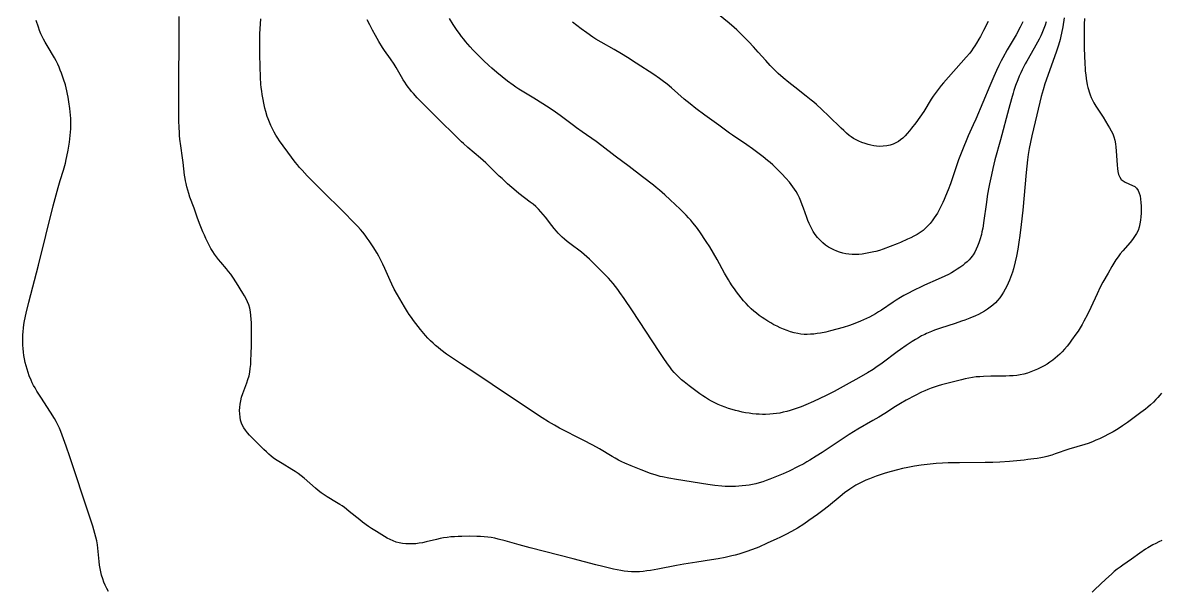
# Model space of a CAD drawing. Header units: metres. Extents: x 560466 to 562017, y 8123360 to 8125060.
# Drawn here: x 560898 to 561490, y 8123936 to 8124231 of the extents above; entities that cross this region are included whole.
import ezdxf

# ---------------------------------------------------------------- set-up
doc = ezdxf.new("R2010")
doc.units = ezdxf.units.M
doc.header["$MEASUREMENT"] = 0
doc.layers.add('Unknown_Line_Type', color=7, linetype='Continuous')

msp = doc.modelspace()

# ---------------------------------------------------------------- linework, layer by layer
at = {"layer": 'Unknown_Line_Type', "color": 18, "true_color": 0x000000}
for points in [[(560942.14, 8123935.51, 4160), (560941.26, 8123937.1, 4160), (560940.47, 8123938.76, 4160), (560939.78, 8123940.46, 4160), (560939.17, 8123942.2, 4160), (560938.63, 8123943.96, 4160), (560938.18, 8123945.75, 4160), (560937.8, 8123947.56, 4160), (560937.54, 8123949.3, 4160), (560937.33, 8123951.05, 4160), (560936.85, 8123956.34, 4160), (560936.65, 8123958.1, 4160), (560936.4, 8123959.85, 4160), (560936.04, 8123961.79, 4160), (560935.59, 8123963.72, 4160), (560935.09, 8123965.63, 4160), (560933.98, 8123969.45, 4160), (560932.16, 8123975.15, 4160), (560922.08, 8124005.48, 4160), (560920.17, 8124011.16, 4160), (560918.85, 8124014.92, 4160), (560917.42, 8124018.63, 4160), (560916.65, 8124020.45, 4160), (560915.81, 8124022.24, 4160), (560914.95, 8124023.9, 4160), (560914.03, 8124025.52, 4160), (560912.07, 8124028.71, 4160), (560906.94, 8124036.58, 4160), (560904.95, 8124039.76, 4160), (560904, 8124041.38, 4160), (560903.27, 8124042.71, 4160), (560902.58, 8124044.06, 4160), (560901.93, 8124045.43, 4160), (560901.01, 8124047.65, 4160), (560900.4, 8124049.37, 4160), (560899.85, 8124051.11, 4160), (560899.36, 8124052.87, 4160), (560898.92, 8124054.65, 4160), (560898.53, 8124056.43, 4160), (560898.2, 8124058.23, 4160), (560897.94, 8124060.03, 4160), (560897.77, 8124061.8, 4160), (560897.66, 8124063.56, 4160), (560897.62, 8124065.34, 4160), (560897.62, 8124067.11, 4160), (560897.68, 8124068.88, 4160), (560897.8, 8124070.65, 4160), (560897.97, 8124072.41, 4160), (560898.25, 8124074.36, 4160), (560898.6, 8124076.31, 4160), (560899.43, 8124080.18, 4160), (560900.84, 8124085.96, 4160), (560905.74, 8124105.19, 4160), (560913.48, 8124135.96, 4160), (560914.98, 8124141.72, 4160), (560916.03, 8124145.54, 4160), (560917.11, 8124149.25, 4160), (560918.74, 8124154.65, 4160), (560919.77, 8124158.27, 4160), (560920.24, 8124160.08, 4160), (560920.61, 8124161.73, 4160), (560921.24, 8124165.03, 4160), (560921.88, 8124169.17, 4160), (560922.3, 8124172.56, 4160), (560922.44, 8124174.33, 4160), (560922.53, 8124176.1, 4160), (560922.57, 8124177.87, 4160), (560922.57, 8124179.65, 4160), (560922.54, 8124181.42, 4160), (560922.45, 8124183.2, 4160), (560922.31, 8124184.96, 4160), (560922.13, 8124186.66, 4160), (560921.65, 8124190.04, 4160), (560921.25, 8124192.48, 4160), (560920.94, 8124194.13, 4160), (560920.58, 8124195.77, 4160), (560920.17, 8124197.39, 4160), (560919.75, 8124198.87, 4160), (560918.78, 8124201.93, 4160), (560917.69, 8124205.09, 4160), (560917.09, 8124206.65, 4160), (560916.46, 8124208.2, 4160), (560915.78, 8124209.72, 4160), (560914.94, 8124211.38, 4160), (560914.05, 8124213.01, 4160), (560910.24, 8124219.45, 4160), (560909.31, 8124221.07, 4160), (560908.42, 8124222.71, 4160), (560907.73, 8124224.09, 4160), (560907.09, 8124225.49, 4160), (560906.39, 8124227.18, 4160), (560905.75, 8124228.89, 4160), (560904.6, 8124232.36, 4160)], [(561266.28, 8123954.02, 4180), (561262.76, 8123953.23, 4180), (561259.21, 8123952.57, 4180), (561255.64, 8123951.97, 4180), (561248.06, 8123950.84, 4180), (561241.37, 8123949.76, 4180), (561237.51, 8123949.07, 4180), (561227.88, 8123947.2, 4180), (561224.03, 8123946.52, 4180), (561222.11, 8123946.22, 4180), (561220.18, 8123945.97, 4180), (561218.26, 8123945.79, 4180), (561216.33, 8123945.71, 4180), (561215.21, 8123945.72, 4180), (561214.09, 8123945.77, 4180), (561212.22, 8123945.94, 4180), (561210.36, 8123946.18, 4180), (561208.5, 8123946.49, 4180), (561204.77, 8123947.21, 4180), (561199.2, 8123948.46, 4180), (561195.5, 8123949.37, 4180), (561183.83, 8123952.44, 4180), (561161.35, 8123958.2, 4180), (561155.76, 8123959.72, 4180), (561148.49, 8123961.82, 4180), (561144.87, 8123962.79, 4180), (561143.06, 8123963.2, 4180), (561141.23, 8123963.55, 4180), (561139.34, 8123963.8, 4180), (561137.45, 8123963.98, 4180), (561135.54, 8123964.1, 4180), (561133.63, 8123964.18, 4180), (561129.8, 8123964.23, 4180), (561125.96, 8123964.18, 4180), (561124.04, 8123964.12, 4180), (561122.13, 8123964.02, 4180), (561120.22, 8123963.88, 4180), (561118.32, 8123963.68, 4180), (561116.44, 8123963.4, 4180), (561114.6, 8123963.05, 4180), (561112.78, 8123962.64, 4180), (561107.33, 8123961.3, 4180), (561105.51, 8123960.91, 4180), (561103.69, 8123960.59, 4180), (561101.95, 8123960.39, 4180), (561100.21, 8123960.28, 4180), (561098.48, 8123960.25, 4180), (561096.76, 8123960.32, 4180), (561095.06, 8123960.48, 4180), (561093.39, 8123960.77, 4180), (561091.77, 8123961.2, 4180), (561090.2, 8123961.79, 4180), (561088.66, 8123962.52, 4180), (561087.15, 8123963.33, 4180), (561085.66, 8123964.21, 4180), (561081.54, 8123966.71, 4180), (561078.93, 8123968.36, 4180), (561077.37, 8123969.4, 4180), (561074.32, 8123971.58, 4180), (561072.84, 8123972.72, 4180), (561067.4, 8123977.19, 4180), (561066.02, 8123978.27, 4180), (561064.84, 8123979.15, 4180), (561063.64, 8123980, 4180), (561062.41, 8123980.81, 4180), (561060.8, 8123981.81, 4180), (561055.91, 8123984.7, 4180), (561054.33, 8123985.73, 4180), (561052.77, 8123986.87, 4180), (561051.26, 8123988.07, 4180), (561049.77, 8123989.32, 4180), (561043.9, 8123994.44, 4180), (561042.39, 8123995.67, 4180), (561040.84, 8123996.84, 4180), (561039.21, 8123997.95, 4180), (561037.53, 8123999.01, 4180), (561032.41, 8124002.05, 4180), (561030.72, 8124003.09, 4180), (561029.07, 8124004.18, 4180), (561027.87, 8124005.04, 4180), (561026.7, 8124005.94, 4180), (561025.57, 8124006.88, 4180), (561024.26, 8124008.07, 4180), (561022.99, 8124009.3, 4180), (561015.55, 8124016.8, 4180), (561014.4, 8124018.07, 4180), (561013.35, 8124019.39, 4180), (561012.57, 8124020.55, 4180), (561011.9, 8124021.75, 4180), (561011.35, 8124023, 4180), (561010.88, 8124024.58, 4180), (561010.57, 8124026.21, 4180), (561010.41, 8124027.87, 4180), (561010.37, 8124029.56, 4180), (561010.44, 8124031.27, 4180), (561010.62, 8124032.97, 4180), (561010.93, 8124034.67, 4180), (561011.42, 8124036.54, 4180), (561012.03, 8124038.4, 4180), (561014.09, 8124043.95, 4180), (561014.72, 8124045.81, 4180), (561015.25, 8124047.7, 4180), (561015.64, 8124049.6, 4180), (561015.92, 8124051.52, 4180), (561016.12, 8124053.46, 4180), (561016.27, 8124055.42, 4180), (561016.44, 8124059.35, 4180), (561016.52, 8124063.3, 4180), (561016.56, 8124069.24, 4180), (561016.52, 8124073.18, 4180), (561016.46, 8124075.14, 4180), (561016.37, 8124077.09, 4180), (561016.21, 8124079.01, 4180), (561015.98, 8124080.91, 4180), (561015.63, 8124082.77, 4180), (561015.13, 8124084.57, 4180), (561014.52, 8124086.15, 4180), (561013.78, 8124087.68, 4180), (561012.96, 8124089.19, 4180), (561012.08, 8124090.68, 4180), (561008.74, 8124096.08, 4180), (561006.84, 8124098.91, 4180), (561005.76, 8124100.43, 4180), (561004.63, 8124101.91, 4180), (561003.46, 8124103.36, 4180), (561000.59, 8124106.72, 4180), (560999.47, 8124108.09, 4180), (560998.39, 8124109.49, 4180), (560997.35, 8124110.92, 4180), (560996.36, 8124112.38, 4180), (560995.43, 8124113.88, 4180), (560994.51, 8124115.54, 4180), (560993.65, 8124117.24, 4180), (560992.83, 8124118.97, 4180), (560992.05, 8124120.71, 4180), (560991.3, 8124122.48, 4180), (560989.86, 8124126.04, 4180), (560988.5, 8124129.62, 4180), (560986.67, 8124134.82, 4180), (560984.56, 8124140.62, 4180), (560983.93, 8124142.52, 4180), (560983.41, 8124144.21, 4180), (560982.94, 8124145.9, 4180), (560982.52, 8124147.61, 4180), (560982.25, 8124148.97, 4180), (560982.02, 8124150.33, 4180), (560981.78, 8124152.03, 4180), (560981.05, 8124158.55, 4180), (560980.74, 8124160.92, 4180), (560979.81, 8124167.21, 4180), (560979.36, 8124170.75, 4180), (560979.19, 8124172.53, 4180), (560979.05, 8124174.51, 4180), (560978.95, 8124176.5, 4180), (560978.84, 8124180.5, 4180), (560978.8, 8124188.49, 4180), (560978.87, 8124234.51, 4180)], [(561278.75, 8123991.59, 4200), (561277, 8123991.21, 4200), (561275.25, 8123990.89, 4200), (561273.48, 8123990.62, 4200), (561271.71, 8123990.4, 4200), (561269.93, 8123990.23, 4200), (561268.15, 8123990.12, 4200), (561266.36, 8123990.07, 4200), (561264.58, 8123990.09, 4200), (561262.79, 8123990.18, 4200), (561261, 8123990.3, 4200), (561257.43, 8123990.66, 4200), (561253.85, 8123991.14, 4200), (561237.5, 8123993.68, 4200), (561233.59, 8123994.38, 4200), (561230.29, 8123995.07, 4200), (561228.94, 8123995.4, 4200), (561227.02, 8123995.93, 4200), (561224.04, 8123996.92, 4200), (561219.08, 8123998.78, 4200), (561213.9, 8124000.87, 4200), (561210.63, 8124002.28, 4200), (561209.09, 8124003, 4200), (561207.39, 8124003.87, 4200), (561205.71, 8124004.8, 4200), (561204.05, 8124005.76, 4200), (561197.43, 8124009.7, 4200), (561194.1, 8124011.55, 4200), (561189.04, 8124014.19, 4200), (561176.69, 8124020.45, 4200), (561174.02, 8124021.92, 4200), (561171.02, 8124023.69, 4200), (561167.71, 8124025.78, 4200), (561161.16, 8124030.08, 4200), (561141.61, 8124043.14, 4200), (561132.66, 8124049.18, 4200), (561125.68, 8124053.73, 4200), (561122.55, 8124055.8, 4200), (561119.45, 8124057.92, 4200), (561117.92, 8124059, 4200), (561115, 8124061.19, 4200), (561113.62, 8124062.3, 4200), (561112.27, 8124063.44, 4200), (561110.95, 8124064.62, 4200), (561109.67, 8124065.83, 4200), (561108.3, 8124067.24, 4200), (561106.97, 8124068.69, 4200), (561104.42, 8124071.69, 4200), (561101.98, 8124074.79, 4200), (561100.8, 8124076.36, 4200), (561099.65, 8124077.96, 4200), (561098.54, 8124079.59, 4200), (561097.7, 8124080.89, 4200), (561096.09, 8124083.53, 4200), (561092.44, 8124089.71, 4200), (561090.8, 8124092.68, 4200), (561089.43, 8124095.39, 4200), (561088.62, 8124097.15, 4200), (561085.91, 8124103.41, 4200), (561084.86, 8124105.73, 4200), (561083.48, 8124108.5, 4200), (561082.75, 8124109.87, 4200), (561081.82, 8124111.49, 4200), (561079.85, 8124114.67, 4200), (561077.77, 8124117.78, 4200), (561076.68, 8124119.3, 4200), (561075.56, 8124120.8, 4200), (561074.4, 8124122.27, 4200), (561073.14, 8124123.76, 4200), (561071.84, 8124125.22, 4200), (561069.14, 8124128.07, 4200), (561065, 8124132.26, 4200), (561052.42, 8124144.7, 4200), (561048.25, 8124148.87, 4200), (561045.51, 8124151.68, 4200), (561042.83, 8124154.55, 4200), (561041.53, 8124156.02, 4200), (561040.42, 8124157.34, 4200), (561039.33, 8124158.69, 4200), (561037.26, 8124161.42, 4200), (561031.16, 8124169.83, 4200), (561030.17, 8124171.28, 4200), (561029.23, 8124172.77, 4200), (561028.3, 8124174.39, 4200), (561027.43, 8124176.06, 4200), (561026.63, 8124177.76, 4200), (561025.89, 8124179.48, 4200), (561025.21, 8124181.23, 4200), (561024.77, 8124182.49, 4200), (561023.99, 8124185.03, 4200), (561023.53, 8124186.78, 4200), (561023.11, 8124188.55, 4200), (561022.4, 8124192.11, 4200), (561022.1, 8124193.9, 4200), (561021.84, 8124195.7, 4200), (561021.63, 8124197.5, 4200), (561021.48, 8124199.27, 4200), (561021.29, 8124202.83, 4200), (561020.92, 8124214.53, 4200), (561020.82, 8124219.45, 4200), (561020.82, 8124222.49, 4200), (561020.93, 8124225.52, 4200), (561021.4, 8124233.34, 4200)], [(561285.97, 8124027.73, 4220), (561283.82, 8124027.63, 4220), (561282.16, 8124027.61, 4220), (561280.51, 8124027.65, 4220), (561278.86, 8124027.75, 4220), (561277.06, 8124027.94, 4220), (561275.26, 8124028.19, 4220), (561273.47, 8124028.49, 4220), (561271.69, 8124028.83, 4220), (561269.91, 8124029.23, 4220), (561268.15, 8124029.66, 4220), (561266.4, 8124030.16, 4220), (561264.58, 8124030.74, 4220), (561262.77, 8124031.39, 4220), (561260.98, 8124032.08, 4220), (561259.22, 8124032.83, 4220), (561257.48, 8124033.62, 4220), (561255.77, 8124034.47, 4220), (561254.11, 8124035.39, 4220), (561252.61, 8124036.32, 4220), (561251.15, 8124037.3, 4220), (561249.71, 8124038.31, 4220), (561244.13, 8124042.4, 4220), (561241.46, 8124044.47, 4220), (561240.15, 8124045.58, 4220), (561238.88, 8124046.73, 4220), (561237.66, 8124047.93, 4220), (561236.38, 8124049.35, 4220), (561235.17, 8124050.83, 4220), (561234, 8124052.36, 4220), (561232.86, 8124053.92, 4220), (561230.66, 8124057.1, 4220), (561228.5, 8124060.32, 4220), (561214.63, 8124081.4, 4220), (561210.33, 8124087.85, 4220), (561208.13, 8124091.03, 4220), (561207, 8124092.6, 4220), (561205.85, 8124094.14, 4220), (561204.66, 8124095.65, 4220), (561203.41, 8124097.11, 4220), (561202.22, 8124098.41, 4220), (561200.99, 8124099.67, 4220), (561197.22, 8124103.37, 4220), (561193.48, 8124107.12, 4220), (561192.22, 8124108.34, 4220), (561190.92, 8124109.53, 4220), (561189.5, 8124110.73, 4220), (561188.05, 8124111.89, 4220), (561182.1, 8124116.39, 4220), (561180.63, 8124117.55, 4220), (561179.21, 8124118.74, 4220), (561178.12, 8124119.71, 4220), (561177.07, 8124120.73, 4220), (561176.06, 8124121.78, 4220), (561175.08, 8124122.87, 4220), (561173.89, 8124124.29, 4220), (561172.73, 8124125.74, 4220), (561169.32, 8124130.16, 4220), (561168.16, 8124131.6, 4220), (561166.96, 8124133, 4220), (561165.69, 8124134.35, 4220), (561164.36, 8124135.61, 4220), (561162.96, 8124136.82, 4220), (561161.51, 8124137.98, 4220), (561155.58, 8124142.49, 4220), (561154.11, 8124143.65, 4220), (561151.85, 8124145.53, 4220), (561149.67, 8124147.5, 4220), (561146.79, 8124150.17, 4220), (561145.38, 8124151.53, 4220), (561141.2, 8124155.69, 4220), (561138.38, 8124158.4, 4220), (561135.63, 8124160.86, 4220), (561129, 8124166.42, 4220), (561126.79, 8124168.38, 4220), (561125.71, 8124169.38, 4220), (561123.59, 8124171.42, 4220), (561113.09, 8124181.75, 4220), (561105.01, 8124189.92, 4220), (561102.75, 8124192.24, 4220), (561100.76, 8124194.39, 4220), (561099.8, 8124195.5, 4220), (561098.88, 8124196.63, 4220), (561097.99, 8124197.79, 4220), (561097.12, 8124199.01, 4220), (561096.28, 8124200.25, 4220), (561095.48, 8124201.51, 4220), (561094.52, 8124203.12, 4220), (561091.71, 8124208.01, 4220), (561090.73, 8124209.61, 4220), (561088.77, 8124212.53, 4220), (561085.72, 8124216.86, 4220), (561084.71, 8124218.36, 4220), (561082.76, 8124221.41, 4220), (561081.83, 8124222.96, 4220), (561080.93, 8124224.52, 4220), (561079.44, 8124227.3, 4220), (561078.03, 8124230.06, 4220), (561076.72, 8124232.81, 4220)], [(561377.03, 8124099.48, 4240), (561373.56, 8124097.86, 4240), (561366.5, 8124094.75, 4240), (561364.68, 8124093.92, 4240), (561361.07, 8124092.19, 4240), (561357.52, 8124090.36, 4240), (561355.77, 8124089.41, 4240), (561354.05, 8124088.42, 4240), (561351.73, 8124086.98, 4240), (561350.2, 8124085.97, 4240), (561344.15, 8124081.83, 4240), (561342.62, 8124080.84, 4240), (561341.06, 8124079.89, 4240), (561339.5, 8124079.03, 4240), (561337.92, 8124078.22, 4240), (561336.32, 8124077.44, 4240), (561333.16, 8124076.01, 4240), (561330.16, 8124074.78, 4240), (561327.48, 8124073.82, 4240), (561324.23, 8124072.79, 4240), (561320.95, 8124071.86, 4240), (561317.65, 8124071, 4240), (561315.16, 8124070.42, 4240), (561312.31, 8124069.88, 4240), (561310.6, 8124069.61, 4240), (561308.89, 8124069.4, 4240), (561307.19, 8124069.24, 4240), (561305.51, 8124069.16, 4240), (561303.84, 8124069.18, 4240), (561302.19, 8124069.32, 4240), (561300.54, 8124069.59, 4240), (561298.68, 8124070.01, 4240), (561296.84, 8124070.54, 4240), (561295.01, 8124071.15, 4240), (561293.21, 8124071.84, 4240), (561291.43, 8124072.62, 4240), (561289.8, 8124073.41, 4240), (561288.19, 8124074.25, 4240), (561286.61, 8124075.15, 4240), (561285.04, 8124076.07, 4240), (561283.5, 8124077.04, 4240), (561281.98, 8124078.04, 4240), (561280.49, 8124079.08, 4240), (561279.04, 8124080.17, 4240), (561277.68, 8124081.3, 4240), (561276.37, 8124082.48, 4240), (561275, 8124083.84, 4240), (561273.68, 8124085.26, 4240), (561272.41, 8124086.72, 4240), (561271.17, 8124088.21, 4240), (561268.77, 8124091.28, 4240), (561267.62, 8124092.84, 4240), (561266.51, 8124094.43, 4240), (561265.29, 8124096.3, 4240), (561264.49, 8124097.6, 4240), (561263.49, 8124099.32, 4240), (561262.52, 8124101.07, 4240), (561258.74, 8124108.11, 4240), (561256.81, 8124111.47, 4240), (561254.84, 8124114.66, 4240), (561253, 8124117.48, 4240), (561249.63, 8124122.47, 4240), (561247.88, 8124124.89, 4240), (561246.04, 8124127.25, 4240), (561244.89, 8124128.58, 4240), (561243.71, 8124129.88, 4240), (561242.5, 8124131.16, 4240), (561241.26, 8124132.41, 4240), (561239.35, 8124134.26, 4240), (561234.28, 8124139.09, 4240), (561231.51, 8124141.67, 4240), (561228.69, 8124144.18, 4240), (561227, 8124145.6, 4240), (561225.59, 8124146.72, 4240), (561219.86, 8124151.06, 4240), (561212.89, 8124156.5, 4240), (561205.68, 8124161.88, 4240), (561198.69, 8124167.3, 4240), (561195.78, 8124169.42, 4240), (561188.4, 8124174.58, 4240), (561185.47, 8124176.67, 4240), (561184.02, 8124177.74, 4240), (561178.41, 8124182.03, 4240), (561176.99, 8124183.08, 4240), (561174.53, 8124184.8, 4240), (561171.3, 8124186.94, 4240), (561163.34, 8124191.96, 4240), (561155.55, 8124196.76, 4240), (561154.01, 8124197.77, 4240), (561152.55, 8124198.78, 4240), (561149.69, 8124200.87, 4240), (561146.88, 8124203.05, 4240), (561144.12, 8124205.29, 4240), (561141.42, 8124207.6, 4240), (561139.97, 8124208.92, 4240), (561137.11, 8124211.62, 4240), (561134.32, 8124214.38, 4240), (561131.59, 8124217.2, 4240), (561130.25, 8124218.64, 4240), (561128.95, 8124220.1, 4240), (561127.81, 8124221.45, 4240), (561126.88, 8124222.61, 4240), (561125.74, 8124224.1, 4240), (561124.64, 8124225.62, 4240), (561123.56, 8124227.15, 4240), (561121.47, 8124230.27, 4240), (561119.49, 8124233.45, 4240)], [(561374.63, 8124134.95, 4260), (561373.14, 8124132.28, 4260), (561372.35, 8124130.99, 4260), (561371.52, 8124129.72, 4260), (561370.5, 8124128.3, 4260), (561369.41, 8124126.93, 4260), (561368.26, 8124125.62, 4260), (561367.04, 8124124.39, 4260), (561365.74, 8124123.27, 4260), (561364.24, 8124122.18, 4260), (561362.64, 8124121.2, 4260), (561360.99, 8124120.3, 4260), (561359.29, 8124119.44, 4260), (561357.56, 8124118.63, 4260), (561353.91, 8124117, 4260), (561352.18, 8124116.28, 4260), (561348.69, 8124114.9, 4260), (561344.89, 8124113.5, 4260), (561343.05, 8124112.89, 4260), (561341.2, 8124112.36, 4260), (561340.19, 8124112.11, 4260), (561337.45, 8124111.53, 4260), (561335.72, 8124111.22, 4260), (561333.98, 8124110.97, 4260), (561332.25, 8124110.79, 4260), (561330.51, 8124110.7, 4260), (561328.79, 8124110.72, 4260), (561327.16, 8124110.87, 4260), (561325.54, 8124111.13, 4260), (561323.94, 8124111.49, 4260), (561322.35, 8124111.94, 4260), (561320.8, 8124112.48, 4260), (561319.29, 8124113.11, 4260), (561317.94, 8124113.78, 4260), (561316.63, 8124114.54, 4260), (561315.06, 8124115.63, 4260), (561313.57, 8124116.84, 4260), (561312.17, 8124118.16, 4260), (561310.88, 8124119.58, 4260), (561309.69, 8124121.1, 4260), (561308.61, 8124122.7, 4260), (561307.85, 8124124.02, 4260), (561307.16, 8124125.39, 4260), (561306.48, 8124126.92, 4260), (561305.86, 8124128.47, 4260), (561305.27, 8124130.05, 4260), (561303.57, 8124134.82, 4260), (561302.89, 8124136.63, 4260), (561302.17, 8124138.4, 4260), (561301.4, 8124140.15, 4260), (561300.57, 8124141.87, 4260), (561299.66, 8124143.53, 4260), (561298.89, 8124144.78, 4260), (561298.06, 8124145.98, 4260), (561297.18, 8124147.15, 4260), (561296.26, 8124148.28, 4260), (561294.32, 8124150.48, 4260), (561292.34, 8124152.64, 4260), (561290.09, 8124154.96, 4260), (561288.83, 8124156.19, 4260), (561287.54, 8124157.39, 4260), (561286.23, 8124158.56, 4260), (561284.89, 8124159.69, 4260), (561282.5, 8124161.56, 4260), (561277.04, 8124165.66, 4260), (561274.16, 8124167.73, 4260), (561266.58, 8124172.83, 4260), (561265.14, 8124173.85, 4260), (561259.45, 8124178.05, 4260), (561252.33, 8124183.12, 4260), (561247.64, 8124186.62, 4260), (561244.57, 8124189.02, 4260), (561241.56, 8124191.5, 4260), (561234.96, 8124197.35, 4260), (561232.71, 8124199.24, 4260), (561230.14, 8124201.24, 4260), (561228.69, 8124202.28, 4260), (561225.68, 8124204.32, 4260), (561216.46, 8124210.18, 4260), (561211.97, 8124213.11, 4260), (561208.96, 8124215.03, 4260), (561205.05, 8124217.37, 4260), (561198.28, 8124221.17, 4260), (561195.66, 8124222.76, 4260), (561194.08, 8124223.79, 4260), (561190.96, 8124225.92, 4260), (561187.89, 8124228.14, 4260), (561183.36, 8124231.56, 4260)], [(561366.03, 8124185.05, 4280), (561364.03, 8124182.1, 4280), (561361.93, 8124179.21, 4280), (561359.76, 8124176.4, 4280), (561358.65, 8124175.03, 4280), (561357.52, 8124173.7, 4280), (561356.37, 8124172.43, 4280), (561355.12, 8124171.18, 4280), (561354.06, 8124170.27, 4280), (561352.94, 8124169.46, 4280), (561351.58, 8124168.72, 4280), (561350.14, 8124168.12, 4280), (561348.64, 8124167.65, 4280), (561347.73, 8124167.43, 4280), (561346.79, 8124167.24, 4280), (561345.05, 8124167.02, 4280), (561343.29, 8124166.94, 4280), (561341.53, 8124167.03, 4280), (561340.07, 8124167.25, 4280), (561338.62, 8124167.56, 4280), (561337.17, 8124167.94, 4280), (561335.53, 8124168.43, 4280), (561333.91, 8124168.99, 4280), (561332.32, 8124169.64, 4280), (561330.88, 8124170.33, 4280), (561329.5, 8124171.12, 4280), (561328.32, 8124171.92, 4280), (561327.33, 8124172.68, 4280), (561325.9, 8124173.88, 4280), (561324.51, 8124175.14, 4280), (561323.14, 8124176.44, 4280), (561316.67, 8124182.71, 4280), (561313.09, 8124186.12, 4280), (561310.28, 8124188.68, 4280), (561308.85, 8124189.93, 4280), (561307.58, 8124191.01, 4280), (561304.99, 8124193.1, 4280), (561298.96, 8124197.66, 4280), (561295.91, 8124200.08, 4280), (561292.93, 8124202.59, 4280), (561290.39, 8124204.88, 4280), (561288.27, 8124206.92, 4280), (561286.22, 8124209.03, 4280), (561283.9, 8124211.55, 4280), (561280.02, 8124215.93, 4280), (561277.52, 8124218.68, 4280), (561275.09, 8124221.25, 4280), (561272.64, 8124223.8, 4280), (561270.14, 8124226.29, 4280), (561268.86, 8124227.51, 4280), (561267.56, 8124228.7, 4280), (561264.87, 8124231.03, 4280), (561259.41, 8124235.55, 4280)], [(561449.57, 8124233.51, 4200), (561449.54, 8124230.55, 4200), (561449.56, 8124218.07, 4200), (561449.78, 8124209.96, 4200), (561449.94, 8124207.31, 4200), (561450.06, 8124205.99, 4200), (561450.27, 8124204.12, 4200), (561450.54, 8124202.27, 4200), (561451.12, 8124199.01, 4200), (561451.43, 8124197.59, 4200), (561451.73, 8124196.45, 4200), (561452.06, 8124195.31, 4200), (561452.57, 8124193.83, 4200), (561453.16, 8124192.38, 4200), (561453.82, 8124190.96, 4200), (561454.55, 8124189.58, 4200), (561455.54, 8124187.93, 4200), (561457.66, 8124184.71, 4200), (561459.32, 8124182.13, 4200), (561461.85, 8124178.04, 4200), (561462.73, 8124176.54, 4200), (561463.56, 8124175.03, 4200), (561464.3, 8124173.5, 4200), (561464.91, 8124171.92, 4200), (561465.4, 8124170.15, 4200), (561465.74, 8124168.34, 4200), (561465.97, 8124166.49, 4200), (561466.13, 8124164.62, 4200), (561466.58, 8124157.23, 4200), (561466.76, 8124155.48, 4200), (561467.02, 8124153.82, 4200), (561467.41, 8124152.29, 4200), (561467.96, 8124150.92, 4200), (561468.74, 8124149.77, 4200), (561469.7, 8124148.95, 4200), (561470.84, 8124148.3, 4200), (561474.61, 8124146.68, 4200), (561475.76, 8124146.03, 4200), (561476.74, 8124145.21, 4200), (561477.54, 8124144.06, 4200), (561478.11, 8124142.69, 4200), (561478.51, 8124141.15, 4200), (561478.78, 8124139.49, 4200), (561478.96, 8124137.75, 4200), (561479.06, 8124135.94, 4200), (561479.09, 8124134.1, 4200), (561479.06, 8124132.24, 4200), (561478.96, 8124130.38, 4200), (561478.78, 8124128.54, 4200), (561478.49, 8124126.72, 4200), (561478.08, 8124124.95, 4200), (561477.49, 8124123.26, 4200), (561476.66, 8124121.61, 4200), (561475.66, 8124120.04, 4200), (561474.54, 8124118.52, 4200), (561473.33, 8124117.03, 4200), (561469.52, 8124112.62, 4200), (561468.27, 8124111.11, 4200), (561467.08, 8124109.57, 4200), (561465.95, 8124107.94, 4200), (561464.88, 8124106.27, 4200), (561463.85, 8124104.57, 4200), (561461.88, 8124101.11, 4200), (561459.24, 8124096.33, 4200), (561457.83, 8124093.72, 4200), (561456.15, 8124090.27, 4200), (561452.91, 8124083.21, 4200), (561451.16, 8124079.62, 4200), (561449.33, 8124076.07, 4200), (561448.36, 8124074.32, 4200), (561447.36, 8124072.6, 4200), (561446.32, 8124070.94, 4200), (561445.23, 8124069.32, 4200), (561442.96, 8124066.14, 4200), (561441.78, 8124064.59, 4200), (561440.56, 8124063.07, 4200), (561439.31, 8124061.58, 4200), (561438, 8124060.15, 4200), (561436.84, 8124058.97, 4200), (561435.64, 8124057.85, 4200), (561434.39, 8124056.77, 4200), (561433.11, 8124055.74, 4200), (561431.68, 8124054.69, 4200), (561430.2, 8124053.71, 4200), (561428.68, 8124052.8, 4200), (561427, 8124051.91, 4200), (561425.28, 8124051.11, 4200), (561423.52, 8124050.37, 4200), (561421.74, 8124049.71, 4200), (561419.94, 8124049.11, 4200), (561418.12, 8124048.6, 4200), (561416.27, 8124048.19, 4200), (561414.4, 8124047.9, 4200), (561412.51, 8124047.71, 4200), (561410.6, 8124047.59, 4200), (561408.69, 8124047.51, 4200), (561401, 8124047.4, 4200), (561397.16, 8124047.31, 4200), (561395.25, 8124047.21, 4200), (561393.34, 8124047.06, 4200), (561391.45, 8124046.83, 4200), (561389.52, 8124046.51, 4200), (561387.61, 8124046.11, 4200), (561385.7, 8124045.66, 4200), (561378.84, 8124043.92, 4200), (561375.27, 8124042.93, 4200), (561373.5, 8124042.4, 4200), (561370, 8124041.23, 4200), (561368.27, 8124040.59, 4200), (561366.57, 8124039.88, 4200), (561364.85, 8124039.08, 4200), (561361.6, 8124037.44, 4200), (561356.99, 8124034.99, 4200), (561353.96, 8124033.26, 4200), (561351.37, 8124031.69, 4200), (561345.75, 8124028.15, 4200), (561342.66, 8124026.24, 4200), (561339.54, 8124024.38, 4200), (561331.88, 8124019.94, 4200), (561327.35, 8124017.18, 4200), (561322.62, 8124014.12, 4200), (561313.23, 8124007.88, 4200), (561310.09, 8124005.82, 4200), (561306.91, 8124003.83, 4200), (561305.31, 8124002.86, 4200), (561303.68, 8124001.94, 4200), (561300.84, 8124000.45, 4200), (561296.09, 8123998.14, 4200), (561292.9, 8123996.67, 4200), (561289.54, 8123995.24, 4200), (561285.99, 8123993.86, 4200), (561284.2, 8123993.23, 4200), (561282.39, 8123992.63, 4200), (561280.58, 8123992.08, 4200), (561278.75, 8123991.59, 4200)], [(561439.08, 8124233.7, 4220), (561438.36, 8124229.13, 4220), (561437.75, 8124225.89, 4220), (561437.38, 8124224.22, 4220), (561436.97, 8124222.56, 4220), (561436.1, 8124219.52, 4220), (561435.14, 8124216.51, 4220), (561429.72, 8124201.39, 4220), (561429.08, 8124199.51, 4220), (561428.1, 8124196.37, 4220), (561427.18, 8124192.96, 4220), (561424.82, 8124183.42, 4220), (561423.05, 8124176.04, 4220), (561422.25, 8124172.47, 4220), (561421.58, 8124169.17, 4220), (561420.94, 8124165.83, 4220), (561420.41, 8124162.76, 4220), (561420, 8124159.97, 4220), (561419.62, 8124156.73, 4220), (561419.29, 8124153.43, 4220), (561417.53, 8124133.8, 4220), (561416.76, 8124126.25, 4220), (561416.07, 8124120.67, 4220), (561415.54, 8124117.06, 4220), (561414.94, 8124113.47, 4220), (561414.26, 8124109.94, 4220), (561413.59, 8124106.95, 4220), (561412.66, 8124103.29, 4220), (561412.14, 8124101.48, 4220), (561411.7, 8124100.13, 4220), (561410.7, 8124097.46, 4220), (561410.02, 8124095.85, 4220), (561409.28, 8124094.28, 4220), (561408.48, 8124092.74, 4220), (561407.59, 8124091.19, 4220), (561406.63, 8124089.69, 4220), (561405.6, 8124088.25, 4220), (561404.49, 8124086.87, 4220), (561403.29, 8124085.58, 4220), (561402, 8124084.39, 4220), (561400.62, 8124083.29, 4220), (561399.16, 8124082.26, 4220), (561397.66, 8124081.3, 4220), (561396.11, 8124080.41, 4220), (561394.56, 8124079.61, 4220), (561392.99, 8124078.86, 4220), (561390.07, 8124077.61, 4220), (561387.39, 8124076.59, 4220), (561385.76, 8124076.01, 4220), (561382.47, 8124074.92, 4220), (561374.73, 8124072.41, 4220), (561371.6, 8124071.32, 4220), (561370.06, 8124070.73, 4220), (561367.56, 8124069.68, 4220), (561366.6, 8124069.22, 4220), (561364.94, 8124068.37, 4220), (561363.31, 8124067.46, 4220), (561361.71, 8124066.5, 4220), (561360.13, 8124065.51, 4220), (561357, 8124063.44, 4220), (561353.93, 8124061.29, 4220), (561352.33, 8124060.13, 4220), (561344.39, 8124054.21, 4220), (561341.16, 8124051.95, 4220), (561339.72, 8124051.02, 4220), (561336.8, 8124049.22, 4220), (561332.24, 8124046.57, 4220), (561325.75, 8124042.92, 4220), (561319.46, 8124039.5, 4220), (561315.3, 8124037.38, 4220), (561308.69, 8124034.23, 4220), (561304.78, 8124032.49, 4220), (561302.25, 8124031.48, 4220), (561300.76, 8124030.95, 4220), (561299.26, 8124030.44, 4220), (561296.61, 8124029.62, 4220), (561294.83, 8124029.13, 4220), (561293.04, 8124028.69, 4220), (561291.23, 8124028.32, 4220), (561289.49, 8124028.06, 4220), (561287.73, 8124027.86, 4220), (561285.97, 8124027.73, 4220)], [(561399.52, 8124231.9, 4280), (561397.14, 8124227.15, 4280), (561395.53, 8124224.12, 4280), (561394.69, 8124222.62, 4280), (561393.44, 8124220.54, 4280), (561392.61, 8124219.22, 4280), (561391.76, 8124217.92, 4280), (561390.86, 8124216.65, 4280), (561389.97, 8124215.49, 4280), (561388.1, 8124213.25, 4280), (561376.35, 8124200, 4280), (561375.2, 8124198.65, 4280), (561374.09, 8124197.27, 4280), (561373.01, 8124195.87, 4280), (561371.96, 8124194.44, 4280), (561370.95, 8124192.98, 4280), (561369.94, 8124191.42, 4280), (561366.03, 8124185.05, 4280)], [(561417.61, 8124231.64, 4260), (561416.24, 8124228.88, 4260), (561414.04, 8124224.95, 4260), (561409.4, 8124217.06, 4260), (561407.14, 8124213.06, 4260), (561406.29, 8124211.46, 4260), (561405.03, 8124208.95, 4260), (561403.85, 8124206.42, 4260), (561402.47, 8124203.35, 4260), (561400.36, 8124198.5, 4260), (561393.07, 8124181.13, 4260), (561391.81, 8124178.21, 4260), (561389.2, 8124172.43, 4260), (561388.1, 8124169.89, 4260), (561386.87, 8124166.93, 4260), (561385.51, 8124163.47, 4260), (561384.19, 8124159.93, 4260), (561382.95, 8124156.37, 4260), (561379.91, 8124147.44, 4260), (561378.78, 8124144.33, 4260), (561377.45, 8124141, 4260), (561376.74, 8124139.35, 4260), (561376, 8124137.72, 4260), (561374.63, 8124134.95, 4260)], [(561429.79, 8124231.62, 4240), (561429.22, 8124229.89, 4240), (561428.59, 8124228.19, 4240), (561427.5, 8124225.63, 4240), (561426.92, 8124224.37, 4240), (561426.04, 8124222.62, 4240), (561425.19, 8124221.04, 4240), (561423.42, 8124217.92, 4240), (561419.59, 8124211.33, 4240), (561418.77, 8124209.83, 4240), (561417.26, 8124206.82, 4240), (561416.52, 8124205.23, 4240), (561415.72, 8124203.41, 4240), (561414.96, 8124201.57, 4240), (561413.82, 8124198.58, 4240), (561412.95, 8124196.03, 4240), (561412.5, 8124194.61, 4240), (561411.62, 8124191.66, 4240), (561410.25, 8124186.71, 4240), (561405.96, 8124170.27, 4240), (561403.11, 8124159.95, 4240), (561401.98, 8124155.48, 4240), (561401.22, 8124152.17, 4240), (561400.22, 8124147.44, 4240), (561399.89, 8124145.66, 4240), (561399.29, 8124142.09, 4240), (561398.5, 8124136.72, 4240), (561397.37, 8124128.36, 4240), (561396.73, 8124124.41, 4240), (561396.34, 8124122.45, 4240), (561396.02, 8124121.09, 4240), (561395.27, 8124118.42, 4240), (561394.71, 8124116.74, 4240), (561394.08, 8124115.1, 4240), (561393.38, 8124113.49, 4240), (561392.59, 8124111.95, 4240), (561391.73, 8124110.52, 4240), (561391.27, 8124109.87, 4240), (561390.62, 8124109.04, 4240), (561389.64, 8124107.97, 4240), (561388.59, 8124106.96, 4240), (561387.48, 8124106, 4240), (561386.32, 8124105.08, 4240), (561384.89, 8124104.05, 4240), (561383.43, 8124103.08, 4240), (561381.94, 8124102.15, 4240), (561380.42, 8124101.26, 4240), (561378.88, 8124100.42, 4240), (561377.03, 8124099.48, 4240)], [(561489.68, 8124038.71, 4180), (561488.75, 8124037.52, 4180), (561487.81, 8124036.4, 4180), (561486.82, 8124035.32, 4180), (561485.46, 8124033.93, 4180), (561484.02, 8124032.61, 4180), (561482.54, 8124031.33, 4180), (561481.37, 8124030.39, 4180), (561478.98, 8124028.56, 4180), (561474.81, 8124025.46, 4180), (561472, 8124023.42, 4180), (561469.37, 8124021.58, 4180), (561468.14, 8124020.76, 4180), (561466.23, 8124019.56, 4180), (561464.51, 8124018.56, 4180), (561462.76, 8124017.61, 4180), (561459.21, 8124015.8, 4180), (561457.41, 8124014.96, 4180), (561455.59, 8124014.15, 4180), (561453.76, 8124013.39, 4180), (561451.49, 8124012.56, 4180), (561449.84, 8124012.01, 4180), (561441.52, 8124009.47, 4180), (561434.39, 8124007.02, 4180), (561432.6, 8124006.45, 4180), (561430.04, 8124005.73, 4180), (561428.75, 8124005.43, 4180), (561426.94, 8124005.06, 4180), (561425.12, 8124004.74, 4180), (561423.28, 8124004.46, 4180), (561420.19, 8124004.07, 4180), (561418.28, 8124003.86, 4180), (561410.6, 8124003.15, 4180), (561405.7, 8124002.78, 4180), (561401.92, 8124002.61, 4180), (561398.08, 8124002.53, 4180), (561384.61, 8124002.49, 4180), (561378.84, 8124002.38, 4180), (561375.8, 8124002.24, 4180), (561372.59, 8124002.05, 4180), (561370.89, 8124001.92, 4180), (561367.87, 8124001.63, 4180), (561364.67, 8124001.21, 4180), (561361.26, 8124000.66, 4180), (561357.83, 8124000.04, 4180), (561354.99, 8123999.45, 4180), (561352.5, 8123998.86, 4180), (561349.21, 8123998, 4180), (561345.98, 8123997.06, 4180), (561342.81, 8123996.05, 4180), (561341.39, 8123995.56, 4180), (561339.58, 8123994.88, 4180), (561337.78, 8123994.16, 4180), (561336.01, 8123993.4, 4180), (561334.26, 8123992.59, 4180), (561332.53, 8123991.74, 4180), (561330.84, 8123990.82, 4180), (561329.19, 8123989.84, 4180), (561327.64, 8123988.8, 4180), (561324.95, 8123986.8, 4180), (561322.64, 8123984.97, 4180), (561316.47, 8123979.91, 4180), (561313.66, 8123977.71, 4180), (561310.8, 8123975.56, 4180), (561306.4, 8123972.43, 4180), (561303.72, 8123970.6, 4180), (561300.46, 8123968.54, 4180), (561297.23, 8123966.66, 4180), (561294.3, 8123965.09, 4180), (561291.32, 8123963.61, 4180), (561289.69, 8123962.83, 4180), (561284.74, 8123960.58, 4180), (561280.26, 8123958.65, 4180), (561277.03, 8123957.38, 4180), (561273.49, 8123956.14, 4180), (561269.9, 8123955.01, 4180), (561268.1, 8123954.49, 4180), (561266.28, 8123954.02, 4180)], [(561489.9, 8123962.02, 4160), (561488.32, 8123961.32, 4160), (561486.75, 8123960.56, 4160), (561485.22, 8123959.77, 4160), (561482.58, 8123958.26, 4160), (561481.3, 8123957.46, 4160), (561478.38, 8123955.48, 4160), (561474.07, 8123952.4, 4160), (561469.58, 8123949.26, 4160), (561468.11, 8123948.2, 4160), (561466.67, 8123947.09, 4160), (561465.16, 8123945.85, 4160), (561463.69, 8123944.56, 4160), (561460.81, 8123941.9, 4160), (561455.1, 8123936.51, 4160), (561453.64, 8123935.2, 4160)]]:
    msp.add_polyline3d(points, dxfattribs=at)

doc.saveas('drawing.dxf')
